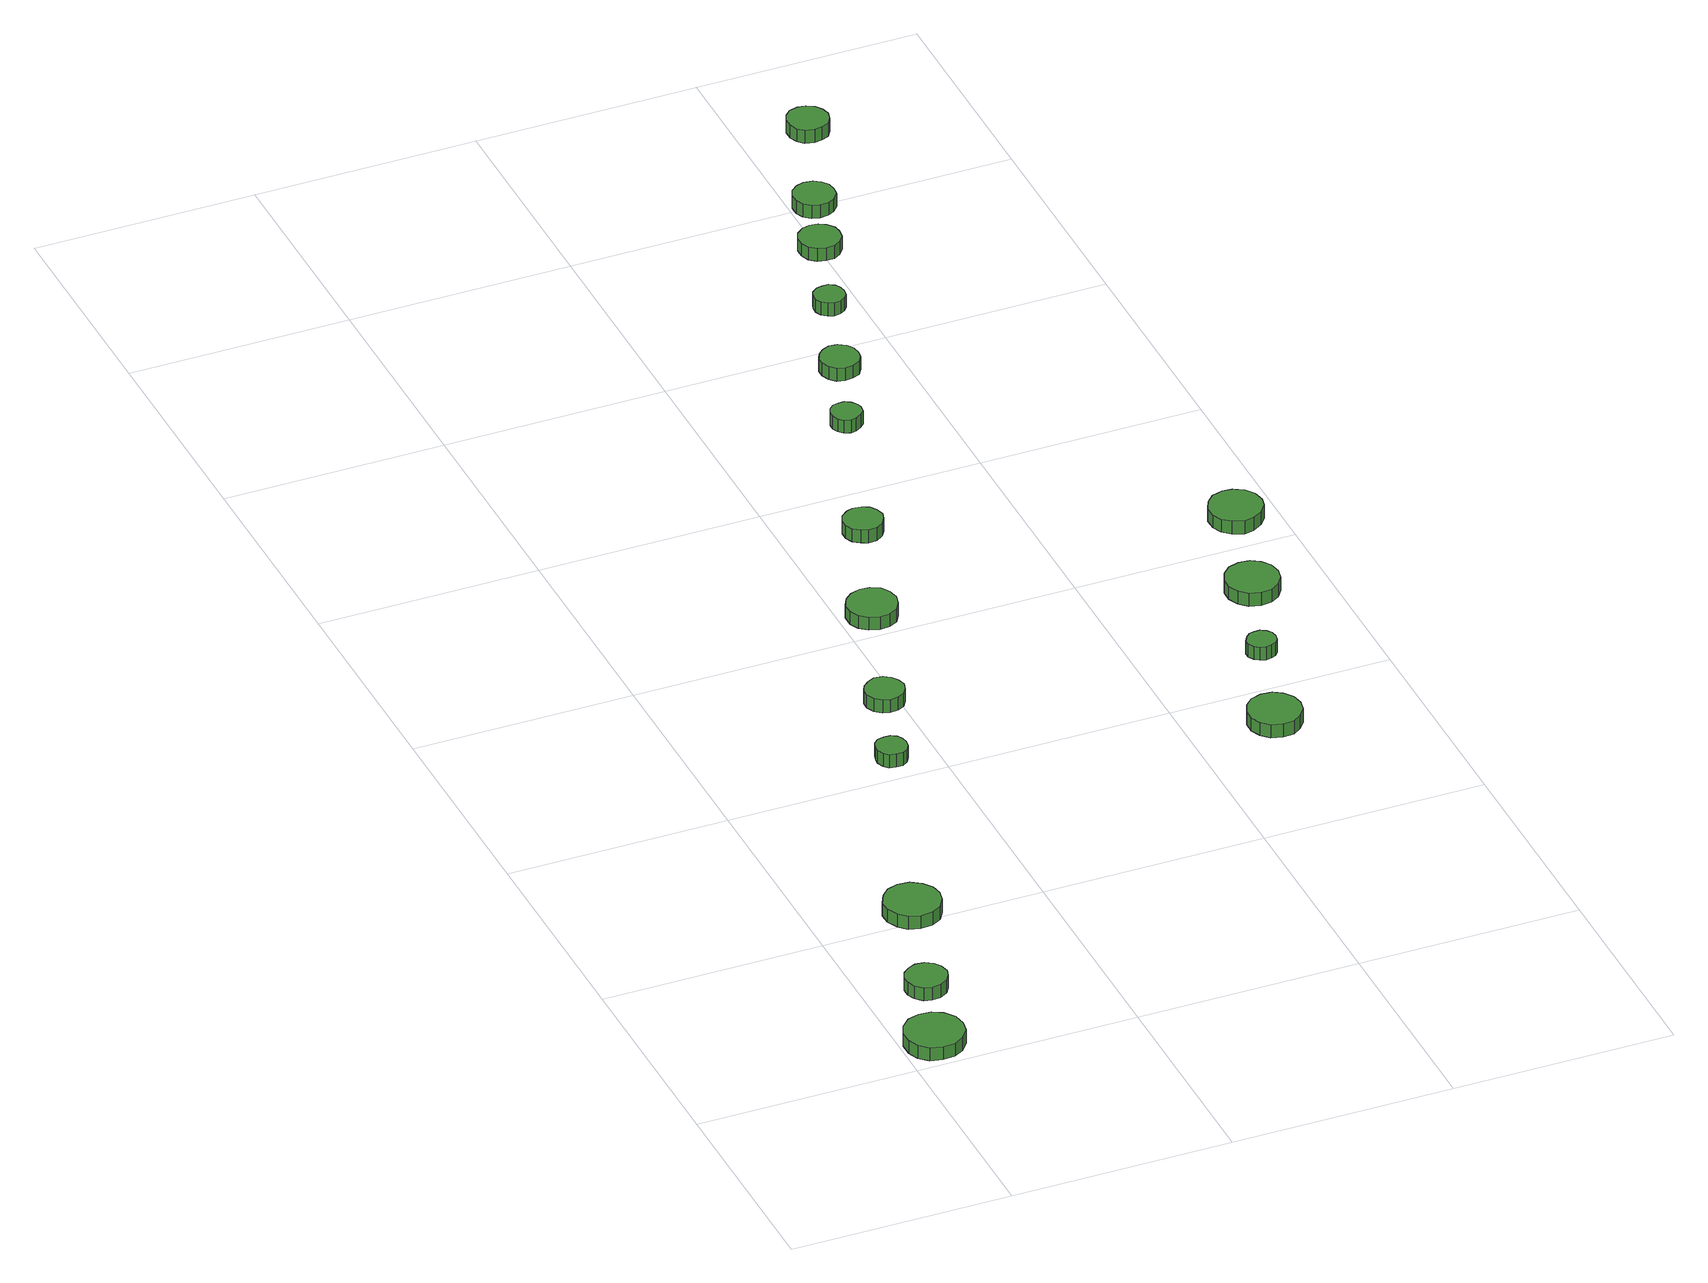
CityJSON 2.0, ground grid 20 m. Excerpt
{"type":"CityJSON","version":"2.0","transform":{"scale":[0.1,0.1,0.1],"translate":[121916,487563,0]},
"CityObjects":{
"tree1":{"type":"SolitaryVegetationObject","attributes":{"function":"something"},"geometry":[{"type":"MultiSurface","lod":"1","boundaries":[[[0,1,2,3,4,5,6,7,8,9,10,11,12,13,14]],[[15,16,17,18,19,20,21,22,23,24,25,26,27,28,29]],[[0,29,28,1]],[[1,28,27,2]],[[2,27,26,3]],[[3,26,25,4]],[[4,25,24,5]],[[5,24,23,6]],[[6,23,22,7]],[[7,22,21,8]],[[8,21,20,9]],[[9,20,19,10]],[[10,19,18,11]],[[11,18,17,12]],[[12,17,16,13]],[[13,16,15,14]],[[14,15,29,0]]]}]},
"tree2":{"type":"SolitaryVegetationObject","attributes":{"function":"something"},"geometry":[{"type":"MultiSurface","lod":"1","boundaries":[[[30,31,32,33,34,35,36,37,38,39,40,41,42,43,44]],[[45,46,47,48,49,50,51,52,53,54,55,56,57,58,59]],[[30,59,58,31]],[[31,58,57,32]],[[32,57,56,33]],[[33,56,55,34]],[[34,55,54,35]],[[35,54,53,36]],[[36,53,52,37]],[[37,52,51,38]],[[38,51,50,39]],[[39,50,49,40]],[[40,49,48,41]],[[41,48,47,42]],[[42,47,46,43]],[[43,46,45,44]],[[44,45,59,30]]]}]},
"tree3":{"type":"SolitaryVegetationObject","attributes":{"function":"something"},"geometry":[{"type":"MultiSurface","lod":"1","boundaries":[[[60,61,62,63,64,65,66,67,68,69,70,71,72,73,74]],[[75,76,77,78,79,80,81,82,83,84,85,86,87,88,89]],[[60,89,88,61]],[[61,88,87,62]],[[62,87,86,63]],[[63,86,85,64]],[[64,85,84,65]],[[65,84,83,66]],[[66,83,82,67]],[[67,82,81,68]],[[68,81,80,69]],[[69,80,79,70]],[[70,79,78,71]],[[71,78,77,72]],[[72,77,76,73]],[[73,76,75,74]],[[74,75,89,60]]]}]},
"tree4":{"type":"SolitaryVegetationObject","attributes":{"function":"something"},"geometry":[{"type":"MultiSurface","lod":"1","boundaries":[[[90,91,92,93,94,95,96,97,98,99,100,101,102,103,104]],[[105,106,107,108,109,110,111,112,113,114,115,116,117,118,119]],[[90,119,118,91]],[[91,118,117,92]],[[92,117,116,93]],[[93,116,115,94]],[[94,115,114,95]],[[95,114,113,96]],[[96,113,112,97]],[[97,112,111,98]],[[98,111,110,99]],[[99,110,109,100]],[[100,109,108,101]],[[101,108,107,102]],[[102,107,106,103]],[[103,106,105,104]],[[104,105,119,90]]]}]},
"tree5":{"type":"SolitaryVegetationObject","attributes":{"function":"something"},"geometry":[{"type":"MultiSurface","lod":"1","boundaries":[[[120,121,122,123,124,125,126,127,128,129,130,131,132,133,134]],[[135,136,137,138,139,140,141,142,143,144,145,146,147,148,149]],[[120,149,148,121]],[[121,148,147,122]],[[122,147,146,123]],[[123,146,145,124]],[[124,145,144,125]],[[125,144,143,126]],[[126,143,142,127]],[[127,142,141,128]],[[128,141,140,129]],[[129,140,139,130]],[[130,139,138,131]],[[131,138,137,132]],[[132,137,136,133]],[[133,136,135,134]],[[134,135,149,120]]]}]},
"tree6":{"type":"SolitaryVegetationObject","attributes":{"function":"something"},"geometry":[{"type":"MultiSurface","lod":"1","boundaries":[[[150,151,152,153,154,155,156,157,158,159,160,161,162,163,164]],[[165,166,167,168,169,170,171,172,173,174,175,176,177,178,179]],[[150,179,178,151]],[[151,178,177,152]],[[152,177,176,153]],[[153,176,175,154]],[[154,175,174,155]],[[155,174,173,156]],[[156,173,172,157]],[[157,172,171,158]],[[158,171,170,159]],[[159,170,169,160]],[[160,169,168,161]],[[161,168,167,162]],[[162,167,166,163]],[[163,166,165,164]],[[164,165,179,150]]]}]},
"tree7":{"type":"SolitaryVegetationObject","attributes":{"function":"something"},"geometry":[{"type":"MultiSurface","lod":"1","boundaries":[[[180,181,182,183,184,185,186,187,188,189,190,191,192,193,194]],[[195,196,197,198,199,200,201,202,203,204,205,206,207,208,209]],[[180,209,208,181]],[[181,208,207,182]],[[182,207,206,183]],[[183,206,205,184]],[[184,205,204,185]],[[185,204,203,186]],[[186,203,202,187]],[[187,202,201,188]],[[188,201,200,189]],[[189,200,199,190]],[[190,199,198,191]],[[191,198,197,192]],[[192,197,196,193]],[[193,196,195,194]],[[194,195,209,180]]]}]},
"tree8":{"type":"SolitaryVegetationObject","attributes":{"function":"something"},"geometry":[{"type":"MultiSurface","lod":"1","boundaries":[[[210,211,212,213,214,215,216,217,218,219,220,221,222,223,224]],[[225,226,227,228,229,230,231,232,233,234,235,236,237,238,239]],[[210,239,238,211]],[[211,238,237,212]],[[212,237,236,213]],[[213,236,235,214]],[[214,235,234,215]],[[215,234,233,216]],[[216,233,232,217]],[[217,232,231,218]],[[218,231,230,219]],[[219,230,229,220]],[[220,229,228,221]],[[221,228,227,222]],[[222,227,226,223]],[[223,226,225,224]],[[224,225,239,210]]]}]},
"tree9":{"type":"SolitaryVegetationObject","attributes":{"function":"something"},"geometry":[{"type":"MultiSurface","lod":"1","boundaries":[[[240,241,242,243,244,245,246,247,248,249,250,251,252,253,254]],[[255,256,257,258,259,260,261,262,263,264,265,266,267,268,269]],[[240,269,268,241]],[[241,268,267,242]],[[242,267,266,243]],[[243,266,265,244]],[[244,265,264,245]],[[245,264,263,246]],[[246,263,262,247]],[[247,262,261,248]],[[248,261,260,249]],[[249,260,259,250]],[[250,259,258,251]],[[251,258,257,252]],[[252,257,256,253]],[[253,256,255,254]],[[254,255,269,240]]]}]},
"tree10":{"type":"SolitaryVegetationObject","attributes":{"function":"something"},"geometry":[{"type":"MultiSurface","lod":"1","boundaries":[[[270,271,272,273,274,275,276,277,278,279,280,281,282,283,284]],[[285,286,287,288,289,290,291,292,293,294,295,296,297,298,299]],[[270,299,298,271]],[[271,298,297,272]],[[272,297,296,273]],[[273,296,295,274]],[[274,295,294,275]],[[275,294,293,276]],[[276,293,292,277]],[[277,292,291,278]],[[278,291,290,279]],[[279,290,289,280]],[[280,289,288,281]],[[281,288,287,282]],[[282,287,286,283]],[[283,286,285,284]],[[284,285,299,270]]]}]},
"tree11":{"type":"SolitaryVegetationObject","attributes":{"function":"something"},"geometry":[{"type":"MultiSurface","lod":"1","boundaries":[[[300,301,302,303,304,305,306,307,308,309,310,311,312,313,314]],[[315,316,317,318,319,320,321,322,323,324,325,326,327,328,329]],[[300,329,328,301]],[[301,328,327,302]],[[302,327,326,303]],[[303,326,325,304]],[[304,325,324,305]],[[305,324,323,306]],[[306,323,322,307]],[[307,322,321,308]],[[308,321,320,309]],[[309,320,319,310]],[[310,319,318,311]],[[311,318,317,312]],[[312,317,316,313]],[[313,316,315,314]],[[314,315,329,300]]]}]},
"tree12":{"type":"SolitaryVegetationObject","attributes":{"function":"something"},"geometry":[{"type":"MultiSurface","lod":"1","boundaries":[[[330,331,332,333,334,335,336,337,338,339,340,341,342,343,344]],[[345,346,347,348,349,350,351,352,353,354,355,356,357,358,359]],[[330,359,358,331]],[[331,358,357,332]],[[332,357,356,333]],[[333,356,355,334]],[[334,355,354,335]],[[335,354,353,336]],[[336,353,352,337]],[[337,352,351,338]],[[338,351,350,339]],[[339,350,349,340]],[[340,349,348,341]],[[341,348,347,342]],[[342,347,346,343]],[[343,346,345,344]],[[344,345,359,330]]]}]},
"tree13":{"type":"SolitaryVegetationObject","attributes":{"function":"something"},"geometry":[{"type":"MultiSurface","lod":"1","boundaries":[[[360,361,362,363,364,365,366,367,368,369,370,371,372,373,374]],[[375,376,377,378,379,380,381,382,383,384,385,386,387,388,389]],[[360,389,388,361]],[[361,388,387,362]],[[362,387,386,363]],[[363,386,385,364]],[[364,385,384,365]],[[365,384,383,366]],[[366,383,382,367]],[[367,382,381,368]],[[368,381,380,369]],[[369,380,379,370]],[[370,379,378,371]],[[371,378,377,372]],[[372,377,376,373]],[[373,376,375,374]],[[374,375,389,360]]]}]},
"tree14":{"type":"SolitaryVegetationObject","attributes":{"function":"something"},"geometry":[{"type":"MultiSurface","lod":"1","boundaries":[[[390,391,392,393,394,395,396,397,398,399,400,401,402,403,404]],[[405,406,407,408,409,410,411,412,413,414,415,416,417,418,419]],[[390,419,418,391]],[[391,418,417,392]],[[392,417,416,393]],[[393,416,415,394]],[[394,415,414,395]],[[395,414,413,396]],[[396,413,412,397]],[[397,412,411,398]],[[398,411,410,399]],[[399,410,409,400]],[[400,409,408,401]],[[401,408,407,402]],[[402,407,406,403]],[[403,406,405,404]],[[404,405,419,390]]]}]},
"tree15":{"type":"SolitaryVegetationObject","attributes":{"function":"something"},"geometry":[{"type":"MultiSurface","lod":"1","boundaries":[[[420,421,422,423,424,425,426,427,428,429,430,431,432,433,434]],[[435,436,437,438,439,440,441,442,443,444,445,446,447,448,449]],[[420,449,448,421]],[[421,448,447,422]],[[422,447,446,423]],[[423,446,445,424]],[[424,445,444,425]],[[425,444,443,426]],[[426,443,442,427]],[[427,442,441,428]],[[428,441,440,429]],[[429,440,439,430]],[[430,439,438,431]],[[431,438,437,432]],[[432,437,436,433]],[[433,436,435,434]],[[434,435,449,420]]]}]},
"tree16":{"type":"SolitaryVegetationObject","attributes":{"function":"something"},"geometry":[{"type":"MultiSurface","lod":"1","boundaries":[[[450,451,452,453,454,455,456,457,458,459,460,461,462,463,464]],[[465,466,467,468,469,470,471,472,473,474,475,476,477,478,479]],[[450,479,478,451]],[[451,478,477,452]],[[452,477,476,453]],[[453,476,475,454]],[[454,475,474,455]],[[455,474,473,456]],[[456,473,472,457]],[[457,472,471,458]],[[458,471,470,459]],[[459,470,469,460]],[[460,469,468,461]],[[461,468,467,462]],[[462,467,466,463]],[[463,466,465,464]],[[464,465,479,450]]]}]},
"tree17":{"type":"SolitaryVegetationObject","attributes":{"function":"something"},"geometry":[{"type":"MultiSurface","lod":"1","boundaries":[[[480,481,482,483,484,485,486,487,488,489,490,491,492,493,494]],[[495,496,497,498,499,500,501,502,503,504,505,506,507,508,509]],[[480,509,508,481]],[[481,508,507,482]],[[482,507,506,483]],[[483,506,505,484]],[[484,505,504,485]],[[485,504,503,486]],[[486,503,502,487]],[[487,502,501,488]],[[488,501,500,489]],[[489,500,499,490]],[[490,499,498,491]],[[491,498,497,492]],[[492,497,496,493]],[[493,496,495,494]],[[494,495,509,480]]]}]}
},
"vertices":[
[55,31,16],[53,42,16],[46,51,16],[37,56,16],[26,57,16],[15,54,16],[7,46,16],[3,36,16],[3,25,16],[7,15,16],[15,8,16],[26,5,16],[37,6,16],[46,11,16],[53,20,16],[53,20,3],[46,11,3],[37,6,3],[26,5,3],[15,8,3],[7,15,3],[3,25,3],[3,36,3],[7,46,3],[15,54,3],[26,57,3],[37,56,3],[46,51,3],[53,42,3],[55,31,3],
[73,107,16],[71,115,16],[67,121,16],[60,125,16],[52,126,16],[45,123,16],[39,118,16],[36,111,16],[36,104,16],[39,97,16],[45,91,16],[52,89,16],[60,90,16],[67,94,16],[71,100,16],[71,100,3],[67,94,3],[60,90,3],[52,89,3],[45,91,3],[39,97,3],[36,104,3],[36,111,3],[39,118,3],[45,123,3],[52,126,3],[60,125,3],[67,121,3],[71,115,3],[73,107,3],
[112,213,17],[110,223,17],[104,231,17],[95,237,17],[84,238,17],[74,235,17],[67,228,17],[62,218,17],[62,208,17],[67,198,17],[74,191,17],[84,188,17],[95,189,17],[104,194,17],[110,203,17],[110,203,4],[104,194,4],[95,189,4],[84,188,4],[74,191,4],[67,198,4],[62,208,4],[62,218,4],[67,228,4],[74,235,4],[84,238,4],[95,237,4],[104,231,4],[110,223,4],[112,213,4],
[175,431,15],[174,436,15],[171,441,15],[166,444,15],[160,444,15],[154,443,15],[150,439,15],[148,433,15],[148,428,15],[150,422,15],[154,418,15],[160,417,15],[166,417,15],[171,420,15],[174,425,15],[174,425,2],[171,420,2],[166,417,2],[160,417,2],[154,418,2],[150,422,2],[148,428,2],[148,433,2],[150,439,2],[154,443,2],[160,444,2],[166,444,2],[171,441,2],[174,436,2],[175,431,2],
[206,508,16],[204,515,16],[200,521,16],[194,525,16],[186,526,16],[180,523,16],[174,518,16],[171,512,16],[171,505,16],[174,498,16],[180,493,16],[186,491,16],[194,492,16],[200,495,16],[204,501,16],[204,501,3],[200,495,3],[194,492,3],[186,491,3],[180,493,3],[174,498,3],[171,505,3],[171,512,3],[174,518,3],[180,523,3],[186,526,3],[194,525,3],[200,521,3],[204,515,3],[206,508,3],
[250,627,17],[248,636,17],[243,644,17],[235,648,17],[226,649,17],[217,646,17],[210,640,17],[206,632,17],[206,622,17],[210,614,17],[217,608,17],[226,605,17],[235,606,17],[243,610,17],[248,618,17],[248,618,4],[243,610,4],[235,606,4],[226,605,4],[217,608,4],[210,614,4],[206,622,4],[206,632,4],[210,640,4],[217,646,4],[226,649,4],[235,648,4],[243,644,4],[248,636,4],[250,627,4],
[288,745,16],[286,752,16],[282,758,16],[276,761,16],[268,762,16],[262,760,16],[256,755,16],[253,748,16],[253,741,16],[256,734,16],[262,730,16],[268,727,16],[276,728,16],[282,732,16],[286,738,16],[286,738,3],[282,732,3],[276,728,3],[268,727,3],[262,730,3],[256,734,3],[253,741,3],[253,748,3],[256,755,3],[262,760,3],[268,762,3],[276,761,3],[282,758,3],[286,752,3],[288,745,3],
[499,353,16],[497,363,16],[491,371,16],[483,376,16],[473,377,16],[463,374,16],[456,367,16],[452,358,16],[452,348,16],[456,339,16],[463,332,16],[473,329,16],[483,330,16],[491,335,16],[497,343,16],[497,343,3],[491,335,3],[483,330,3],[473,329,3],[463,332,3],[456,339,3],[452,348,3],[452,358,3],[456,367,3],[463,374,3],[473,377,3],[483,376,3],[491,371,3],[497,363,3],[499,353,3],
[334,897,15],[333,902,15],[329,907,15],[324,910,15],[319,910,15],[313,909,15],[309,905,15],[307,900,15],[307,894,15],[309,889,15],[313,885,15],[319,883,15],[324,884,15],[329,887,15],[333,891,15],[333,891,2],[329,887,2],[324,884,2],[319,883,2],[313,885,2],[309,889,2],[307,894,2],[307,900,2],[309,905,2],[313,909,2],[319,910,2],[324,910,2],[329,907,2],[333,902,2],[334,897,2],
[363,971,16],[362,978,16],[358,984,16],[351,988,16],[344,989,16],[337,986,16],[332,981,16],[329,975,16],[329,968,16],[332,961,16],[337,956,16],[344,954,16],[351,955,16],[358,958,16],[362,964,16],[362,964,3],[358,958,3],[351,955,3],[344,954,3],[337,956,3],[332,961,3],[329,968,3],[329,975,3],[332,981,3],[337,986,3],[344,989,3],[351,988,3],[358,984,3],[362,978,3],[363,971,3],
[519,453,15],[518,458,15],[515,462,15],[510,465,15],[505,465,15],[500,464,15],[496,460,15],[493,455,15],[493,450,15],[496,445,15],[500,442,15],[505,440,15],[510,441,15],[515,443,15],[518,447,15],[518,447,2],[515,443,2],[510,441,2],[505,440,2],[500,442,2],[496,445,2],[493,450,2],[493,455,2],[496,460,2],[500,464,2],[505,465,2],[510,465,2],[515,462,2],[518,458,2],[519,453,2],
[388,1059,16],[387,1064,16],[384,1069,16],[379,1072,16],[373,1072,16],[368,1071,16],[363,1067,16],[361,1062,16],[361,1056,16],[363,1051,16],[368,1047,16],[373,1045,16],[379,1046,16],[384,1049,16],[387,1053,16],[387,1053,3],[384,1049,3],[379,1046,3],[373,1045,3],[368,1047,3],[363,1051,3],[361,1056,3],[361,1062,3],[363,1067,3],[368,1071,3],[373,1072,3],[379,1072,3],[384,1069,3],[387,1064,3],[388,1059,3],
[558,538,16],[556,548,16],[550,556,16],[542,561,16],[532,562,16],[522,559,16],[515,552,16],[511,543,16],[511,533,16],[515,524,16],[522,517,16],[532,514,16],[542,515,16],[550,520,16],[556,528,16],[556,528,3],[550,520,3],[542,515,3],[532,514,3],[522,517,3],[515,524,3],[511,533,3],[511,543,3],[515,552,3],[522,559,3],[532,562,3],[542,561,3],[550,556,3],[556,548,3],[558,538,3],
[418,1139,17],[417,1146,17],[412,1152,17],[406,1156,17],[398,1157,17],[391,1155,17],[385,1150,17],[382,1143,17],[382,1135,17],[385,1128,17],[391,1123,17],[398,1121,17],[406,1121,17],[412,1125,17],[417,1131,17],[417,1131,4],[412,1125,4],[406,1121,4],[398,1121,4],[391,1123,4],[385,1128,4],[382,1135,4],[382,1143,4],[385,1150,4],[391,1155,4],[398,1157,4],[406,1156,4],[412,1152,4],[417,1146,4],[418,1139,4],
[587,640,16],[585,650,16],[579,658,16],[570,663,16],[561,664,16],[551,661,16],[544,654,16],[540,645,16],[540,635,16],[544,626,16],[551,620,16],[561,616,16],[570,618,16],[579,623,16],[585,631,16],[585,631,3],[579,623,3],[570,618,3],[561,616,3],[551,620,3],[544,626,3],[540,635,3],[540,645,3],[544,654,3],[551,661,3],[561,664,3],[570,663,3],[579,658,3],[585,650,3],[587,640,3],
[439,1200,16],[438,1207,16],[433,1213,16],[427,1217,16],[419,1218,16],[412,1216,16],[406,1211,16],[403,1204,16],[403,1196,16],[406,1189,16],[412,1184,16],[419,1182,16],[427,1183,16],[433,1186,16],[438,1192,16],[438,1192,3],[433,1186,3],[427,1183,3],[419,1182,3],[412,1184,3],[406,1189,3],[403,1196,3],[403,1204,3],[406,1211,3],[412,1216,3],[419,1218,3],[427,1217,3],[433,1213,3],[438,1207,3],[439,1200,3],
[477,1301,18],[475,1308,18],[471,1314,18],[464,1318,18],[457,1319,18],[449,1317,18],[444,1312,18],[441,1305,18],[441,1297,18],[444,1290,18],[449,1285,18],[457,1283,18],[464,1284,18],[471,1287,18],[475,1293,18],[475,1293,5],[471,1287,5],[464,1284,5],[457,1283,5],[449,1285,5],[444,1290,5],[441,1297,5],[441,1305,5],[444,1312,5],[449,1317,5],[457,1319,5],[464,1318,5],[471,1314,5],[475,1308,5],[477,1301,5]
]}
